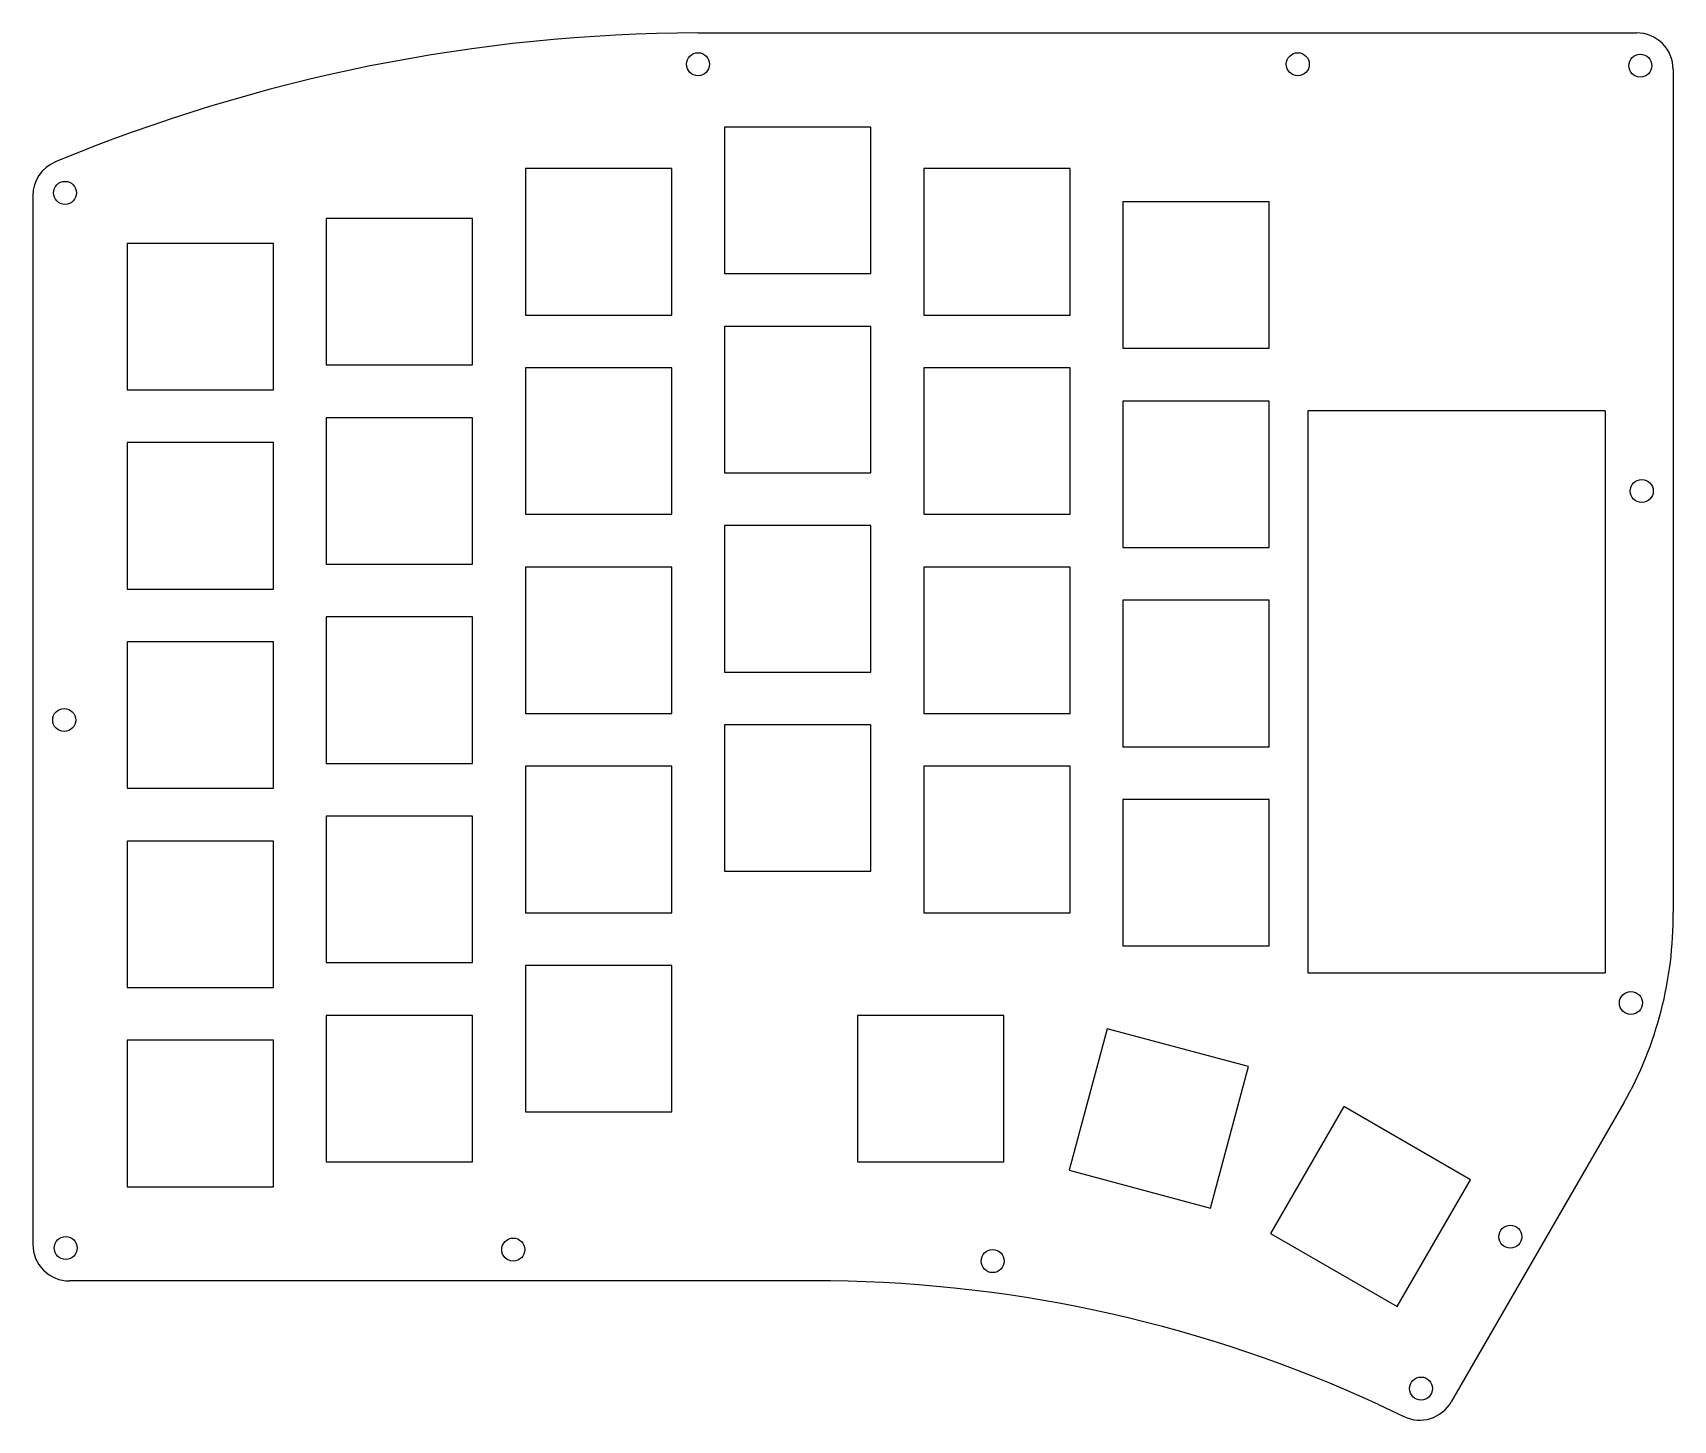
# Model space of a CAD drawing. Extents: x 7 to 164, y 6 to 139.
import ezdxf

# ---------------------------------------------------------------- set-up
doc = ezdxf.new("R2010")
doc.units = 0
doc.layers.get('0').update_dxf_attribs({"linetype": 'CONTINUOUS'})
doc.layers.add('BLACK', color=7, linetype='CONTINUOUS')

msp = doc.modelspace()

# ---------------------------------------------------------------- linework, layer by layer
for p, q in [((70.47, 138.95), (160.24, 138.95)), ((163.74, 135.45), (163.74, 54.85)), ((6.84, 123.38), (6.84, 23.11)), ((159.03, 36.63), (142.52, 8.05)), ((83.14, 19.61), (10.34, 19.61)), ((135.56, 7.8), (137.97, 6.64))]:
    msp.add_line(p, q)
at = {"linetype": 'Continuous'}
msp.add_line((157.23, 102.8), (157.23, 49.08), dxfattribs=at)
for centre in [(70.47, 135.95), (127.84, 135.95), (160.6, 135.81), (9.92, 123.65), (160.74, 95.14), (9.84, 73.24), (159.7, 46.19), (9.98, 22.76), (52.79, 22.61), (148.17, 23.84), (98.65, 21.51), (139.63, 9.32)]:
    msp.add_circle(centre, 1.1)
for centre, radius, start, end in [((71, -22.97), 161.92, 90.189, 112.5214), ((160.24, 135.45), 3.5, 0, 90), ((10.34, 123.38), 3.5, 112.5146, 180), ((127.68, 54.46), 36.06, 330.3683, 0.6173), ((10.34, 23.11), 3.5, 180, 270.0013), ((81.58, -109.56), 129.18, 65.3008, 89.3093), ((139.49, 9.8), 3.5, 244.3, 329.9866)]:
    msp.add_arc(centre, radius, start, end)
at = {"layer": 'BLACK', "linetype": 'Continuous'}
for p, q in [((87.01, 129.93), (73.01, 129.93)), ((73.01, 129.93), (73.01, 115.93)), ((87.01, 115.93), (87.01, 129.93)), ((67.96, 125.97), (53.96, 125.97)), ((53.96, 125.97), (53.96, 111.97)), ((67.96, 111.97), (67.96, 125.97)), ((106.06, 125.97), (92.06, 125.97)), ((92.06, 125.97), (92.06, 111.97)), ((106.06, 111.97), (106.06, 125.97)), ((125.11, 122.79), (111.11, 122.79)), ((111.11, 122.79), (111.11, 108.79)), ((125.11, 108.79), (125.11, 122.79)), ((48.91, 121.2), (34.91, 121.2)), ((34.91, 121.2), (34.91, 107.2)), ((48.91, 107.2), (48.91, 121.2)), ((29.86, 118.82), (15.86, 118.82)), ((15.86, 118.82), (15.86, 104.82)), ((29.86, 104.82), (29.86, 118.82)), ((73.01, 115.93), (87.01, 115.93)), ((53.96, 111.97), (67.96, 111.97)), ((92.06, 111.97), (106.06, 111.97)), ((87.01, 110.88), (73.01, 110.88)), ((73.01, 110.88), (73.01, 96.88)), ((87.01, 96.88), (87.01, 110.88)), ((111.11, 108.79), (125.11, 108.79)), ((34.91, 107.2), (48.91, 107.2)), ((67.96, 106.92), (53.96, 106.92)), ((53.96, 106.92), (53.96, 92.92)), ((67.96, 92.92), (67.96, 106.92)), ((106.06, 106.92), (92.06, 106.92)), ((92.06, 106.92), (92.06, 92.92)), ((106.06, 92.92), (106.06, 106.92)), ((15.86, 104.82), (29.86, 104.82)), ((125.11, 103.74), (111.11, 103.74)), ((111.11, 103.74), (111.11, 89.74)), ((125.11, 89.74), (125.11, 103.74)), ((48.91, 102.15), (34.91, 102.15)), ((34.91, 102.15), (34.91, 88.15)), ((48.91, 88.15), (48.91, 102.15)), ((157.23, 102.8), (128.79, 102.8)), ((128.79, 102.8), (128.79, 49.08)), ((29.86, 99.77), (15.86, 99.77)), ((15.86, 99.77), (15.86, 85.77)), ((29.86, 85.77), (29.86, 99.77)), ((73.01, 96.88), (87.01, 96.88)), ((53.96, 92.92), (67.96, 92.92)), ((92.06, 92.92), (106.06, 92.92)), ((87.01, 91.83), (73.01, 91.83)), ((73.01, 91.83), (73.01, 77.83)), ((87.01, 77.83), (87.01, 91.83)), ((111.11, 89.74), (125.11, 89.74)), ((34.91, 88.15), (48.91, 88.15)), ((67.96, 87.87), (53.96, 87.87)), ((53.96, 87.87), (53.96, 73.87)), ((67.96, 73.87), (67.96, 87.87)), ((106.06, 87.87), (92.06, 87.87)), ((92.06, 87.87), (92.06, 73.87)), ((106.06, 73.87), (106.06, 87.87)), ((15.86, 85.77), (29.86, 85.77)), ((125.11, 84.69), (111.11, 84.69)), ((111.11, 84.69), (111.11, 70.69)), ((125.11, 70.69), (125.11, 84.69)), ((48.91, 83.1), (34.91, 83.1)), ((34.91, 83.1), (34.91, 69.1)), ((48.91, 69.1), (48.91, 83.1)), ((29.86, 80.72), (15.86, 80.72)), ((15.86, 80.72), (15.86, 66.72)), ((29.86, 66.72), (29.86, 80.72)), ((73.01, 77.83), (87.01, 77.83)), ((53.96, 73.87), (67.96, 73.87)), ((92.06, 73.87), (106.06, 73.87)), ((87.01, 72.78), (73.01, 72.78)), ((73.01, 72.78), (73.01, 58.78)), ((87.01, 58.78), (87.01, 72.78)), ((111.11, 70.69), (125.11, 70.69)), ((34.91, 69.1), (48.91, 69.1)), ((67.96, 68.82), (53.96, 68.82)), ((53.96, 68.82), (53.96, 54.82)), ((67.96, 54.82), (67.96, 68.82)), ((106.06, 68.82), (92.06, 68.82)), ((92.06, 68.82), (92.06, 54.82)), ((106.06, 54.82), (106.06, 68.82)), ((15.86, 66.72), (29.86, 66.72)), ((125.11, 65.64), (111.11, 65.64)), ((111.11, 65.64), (111.11, 51.64)), ((125.11, 51.64), (125.11, 65.64)), ((48.91, 64.05), (34.91, 64.05)), ((34.91, 64.05), (34.91, 50.05)), ((48.91, 50.05), (48.91, 64.05)), ((29.86, 61.67), (15.86, 61.67)), ((15.86, 61.67), (15.86, 47.67)), ((29.86, 47.67), (29.86, 61.67)), ((73.01, 58.78), (87.01, 58.78)), ((53.96, 54.82), (67.96, 54.82)), ((92.06, 54.82), (106.06, 54.82)), ((111.11, 51.64), (125.11, 51.64)), ((34.91, 50.05), (48.91, 50.05)), ((67.96, 49.77), (53.96, 49.77)), ((53.96, 49.77), (53.96, 35.77)), ((67.96, 35.77), (67.96, 49.77)), ((128.79, 49.08), (157.23, 49.08)), ((15.86, 47.67), (29.86, 47.67)), ((48.91, 45), (34.91, 45)), ((34.91, 45), (34.91, 31)), ((48.91, 31), (48.91, 45)), ((99.71, 45), (85.71, 45)), ((85.71, 45), (85.71, 31)), ((99.71, 31), (99.71, 45)), ((29.86, 42.62), (15.86, 42.62)), ((15.86, 42.62), (15.86, 28.62)), ((29.86, 28.62), (29.86, 42.62)), ((109.6, 43.72), (105.98, 30.2)), ((123.13, 40.1), (109.6, 43.72)), ((119.5, 26.57), (123.13, 40.1)), ((132.23, 36.28), (125.23, 24.16)), ((144.35, 29.28), (132.23, 36.28)), ((53.96, 35.77), (67.96, 35.77)), ((34.91, 31), (48.91, 31)), ((85.71, 31), (99.71, 31)), ((105.98, 30.2), (119.5, 26.57)), ((15.86, 28.62), (29.86, 28.62)), ((137.35, 17.16), (144.35, 29.28)), ((125.23, 24.16), (137.35, 17.16))]:
    msp.add_line(p, q, dxfattribs=at)

doc.saveas('drawing.dxf')
